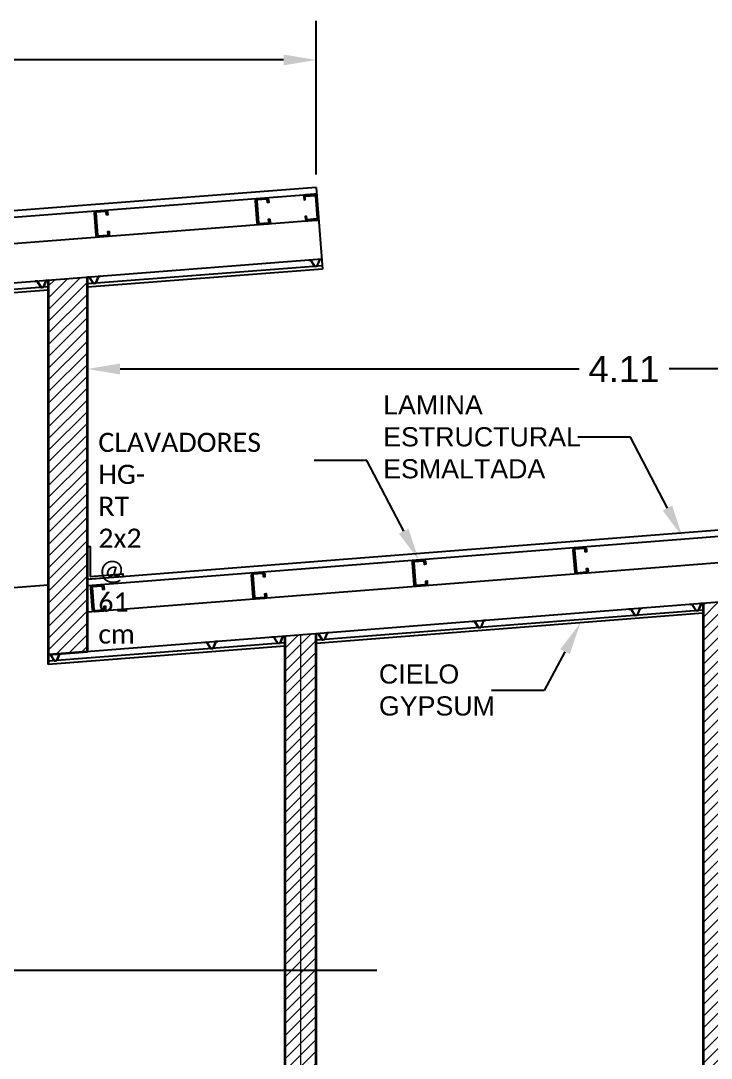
# Model space of a CAD drawing. Header units: inches. Extents: x -6 to 158, y 10 to 161.
# Drawn here: x 30.238 to 32.879, y 38.476 to 42.445 of the extents above; entities that cross this region are included whole.
import ezdxf
from ezdxf import colors
from ezdxf.entities.mleader import LeaderData, LeaderLine
from ezdxf.math import Vec2, Vec3

# ---------------------------------------------------------------- set-up
doc = ezdxf.new("R2010")
doc.units = ezdxf.units.IN
doc.header["$MEASUREMENT"] = 0
doc.linetypes.add('DASHED2', pattern=[9.525, 6.35, -3.175])
doc.linetypes.add('Grid Line', pattern=[22.225, 12.7, -3.175, 3.175, -3.175])
for name, color, linetype in [('2', 2, 'Continuous'), ('6', 6, 'Continuous'), ('A-WALL-PATT', 9, 'Continuous'), ('Dim', 2, 'Continuous'), ('Emplantillado', 2, 'Continuous'), ('Paredes', 5, 'Continuous'), ('Proy', 1, 'DASHED2'), ('TEXTO', 2, 'Continuous'), ('Texturas', 1, 'Continuous')]:
    doc.layers.add(name, color=color, linetype=linetype)
doc.layers.add('A-WALL', color=5, linetype='Continuous', lineweight=9)
doc.layers.add('S-GRID', color=1, linetype='Continuous', lineweight=9)
doc.styles.add('style1', font='micross.ttf')
doc.dimstyles.new('1-50', dxfattribs={"dimscale": 0.05, "dimtxt": 2, "dimasz": 2.5, "dimexe": 3, "dimexo": 1, "dimgap": 1, "dimtad": 0, "dimtih": 1, "dimtoh": 1, "dimzin": 1, "dimdsep": 46, "dimtxsty": 'style1', "dimcen": 2.5, "dimclrd": 124, "dimclre": 124, "dimclrt": 1, "dimadec": 0, "dimazin": 0, "dimtfac": 1, "dimtmove": 2, "dimatfit": 3, "dimfxl": 1, "dimtolj": 1, "dimtzin": 0, "dimlwd": -1, "dimlwe": -1, "dimarcsym": 0})
pattern_1 = [(45, (-3149.96684, -1566.303653), (-0.0224506403, 0.0224506403), [])]

# ---------------------------------------------------------------- blocks, each defined once
blk = doc.blocks.new('*D583')
at = {"layer": 'Defpoints', "color": 0, "transparency": 16777216}
for p in [(34.5983, 41.1127), (34.5983, 40.6284), (30.4933, 40.3074)]:
    blk.add_point(p, dxfattribs=at)
at = {"layer": 'Dim', "color": 124, "transparency": 16777216}
for p, q in [((30.4933, 40.3574), (30.4933, 41.2627)), ((34.5983, 40.6784), (34.5983, 41.2627)), ((30.6183, 41.1127), (32.3736, 41.1127)), ((34.4733, 41.1127), (32.718, 41.1127))]:
    blk.add_line(p, q, dxfattribs=at)
for points in [[(30.6183, 41.1335), (30.6183, 41.0918), (30.4933, 41.1127)], [(34.4733, 41.1335), (34.4733, 41.0918), (34.5983, 41.1127)]]:
    blk.add_solid(points, dxfattribs=at)
at = {"layer": 'Dim', "color": 1, "transparency": 16777216, "insert": (32.5458, 41.1127), "char_height": 0.1, "attachment_point": 5, "style": 'style1'}
blk.add_mtext('\\A1;4.11', dxfattribs=at)
blk = doc.blocks.new('A$C3A4E2C9F')
at = {"color": 2}
for p, q in [((-0.0481, 0.0009), (-0.0481, -0.0001)), ((-0.0397, 0.0009), (-0.0481, 0.0009)), ((-0.0397, 0.0009), (-0.0275, -0.0231)), ((-0.0066, 0.0009), (-0.0187, -0.0231)), ((0.0019, 0.0009), (-0.0066, 0.0009)), ((0.0019, -0.0001), (0.0019, 0.0009)), ((-0.0403, -0.0001), (-0.0481, -0.0001)), ((-0.0403, -0.0001), (-0.0281, -0.0241)), ((-0.0281, -0.0241), (-0.0231, -0.0241)), ((-0.0281, -0.0241), (-0.0181, -0.0241)), ((-0.0275, -0.0231), (-0.0187, -0.0231)), ((-0.006, -0.0001), (-0.0181, -0.0241)), ((0.0019, -0.0001), (-0.006, -0.0001))]:
    blk.add_line(p, q, dxfattribs=at)
blk = doc.blocks.new('*D662')
at = {"layer": 'Defpoints', "color": 0, "transparency": 16777216}
for p in [(31.3683, 42.2948), (31.3683, 41.8067), (24.3111, 41.2626)]:
    blk.add_point(p, dxfattribs=at)
at = {"layer": 'Dim', "color": 124, "transparency": 16777216}
for p, q in [((24.3111, 41.3126), (24.3111, 42.4448)), ((31.3683, 41.8567), (31.3683, 42.4448)), ((24.4361, 42.2948), (27.66, 42.2948)), ((31.2433, 42.2948), (28.0194, 42.2948))]:
    blk.add_line(p, q, dxfattribs=at)
for points in [[(24.4361, 42.3156), (24.4361, 42.274), (24.3111, 42.2948)], [(31.2433, 42.3156), (31.2433, 42.274), (31.3683, 42.2948)]]:
    blk.add_solid(points, dxfattribs=at)
at = {"layer": 'Dim', "color": 1, "transparency": 16777216, "insert": (27.8397, 42.2948), "char_height": 0.1, "attachment_point": 5, "style": 'style1'}
blk.add_mtext('\\A1;7.06', dxfattribs=at)

msp = doc.modelspace()

# ---------------------------------------------------------------- hatches: boundary and pattern name
at = {"layer": 'A-WALL-PATT', "lineweight": 18}
h = msp.add_hatch(dxfattribs=at)
h.set_pattern_fill('ANSI31', color=256, scale=0.01, style=0)
h.set_pattern_definition(pattern_1)
h.paths.add_polyline_path([(30.3442, 40.0199), (30.4933, 40.0316), (30.4933, 41.4634), (30.3433, 41.4519)])
h = msp.add_hatch(dxfattribs=at)
h.set_pattern_fill('ANSI31', color=256, scale=0.01, style=0)
h.set_pattern_definition(pattern_1)
h.paths.add_polyline_path([(32.9683, 38.4625), (32.9083, 38.4625), (32.9083, 35.2625), (32.9683, 35.2625)])
h.paths.add_polyline_path([(32.9083, 38.4625), (32.8483, 38.4625), (32.8483, 35.2625), (32.9083, 35.2625)])
h.paths.add_polyline_path([(32.9683, 38.8125), (32.9083, 38.8125), (32.9083, 38.4625), (32.9683, 38.4625)])
h.paths.add_polyline_path([(32.8483, 38.4625), (32.9083, 38.4625), (32.9083, 38.8125), (32.8483, 38.8125)])
h.paths.add_polyline_path([(32.9683, 40.2251), (32.9083, 40.2204), (32.9083, 38.8125), (32.9683, 38.8125)])
h.paths.add_polyline_path([(32.9083, 40.2204), (32.8483, 40.2157), (32.8483, 38.8125), (32.9083, 38.8125)])
h = msp.add_hatch(dxfattribs=at)
h.set_pattern_fill('ANSI31', color=256, scale=0.01, style=0)
h.set_pattern_definition(pattern_1)
h.paths.add_polyline_path([(31.3683, 38.4625), (31.3083, 38.4625), (31.3083, 35.2625), (31.3683, 35.2625)])
h.paths.add_polyline_path([(31.3083, 38.4625), (31.2483, 38.4625), (31.2483, 35.2625), (31.3083, 35.2625)])
h.paths.add_polyline_path([(31.3683, 38.8125), (31.3083, 38.8125), (31.3083, 38.4625), (31.3683, 38.4625)])
h.paths.add_polyline_path([(31.3083, 38.8125), (31.2483, 38.8125), (31.2483, 38.4625), (31.3083, 38.4625)])
h.paths.add_polyline_path([(31.3683, 40.1), (31.3083, 40.0953), (31.3083, 38.8125), (31.3683, 38.8125)])
h.paths.add_polyline_path([(31.3083, 40.0953), (31.2483, 40.0906), (31.2483, 38.8125), (31.3083, 38.8125)])

# ---------------------------------------------------------------- linework, layer by layer
at = {"layer": '2'}
msp.add_line((25.439, 39.9057), (30.3433, 40.2869), dxfattribs=at)
at = {"layer": '6', "color": 5}
for points in [[(30.4933, 40.3074), (30.4933, 40.4339), (30.5039, 40.4339), (30.5039, 40.3188)], [(30.5039, 40.3188), (30.6291, 40.3286), (30.6299, 40.3181), (30.5039, 40.3082)]]:
    msp.add_lwpolyline(points, dxfattribs=at)
at = {"layer": 'A-WALL', "lineweight": 35}
for p, q in [((30.3433, 41.4519), (30.3433, 39.9822)), ((30.4933, 40.0316), (30.4933, 41.4634)), ((32.8483, 40.2157), (32.8483, 35.2625)), ((31.2483, 40.0906), (31.2483, 35.2625)), ((31.3683, 35.2625), (31.3683, 40.1)), ((30.3442, 40.0199), (30.4933, 40.0316))]:
    msp.add_line(p, q, dxfattribs=at)
at = {"layer": 'Paredes'}
for p, q in [((31.3683, 41.8067), (24.3111, 41.2626)), ((31.3683, 41.8067), (31.3923, 41.4951)), ((31.3702, 41.7819), (24.313, 41.2378)), ((31.3779, 41.6821), (24.3659, 41.1415)), ((31.3894, 41.5325), (24.3659, 40.991)), ((34.5983, 40.6284), (30.4933, 40.3074)), ((34.5983, 40.6034), (30.4952, 40.2826)), ((34.5983, 40.503), (30.4933, 40.182)), ((34.4483, 40.3408), (30.3433, 40.0198))]:
    msp.add_line(p, q, dxfattribs=at)
at = {"layer": 'Paredes', "color": 2}
for points in [[(31.1506, 41.6696), (31.1845, 41.6722, 0.414214), (31.1873, 41.6754), (31.1865, 41.6854), (31.1915, 41.6858), (31.1923, 41.6758, -0.414214), (31.1849, 41.6672), (31.151, 41.6646, -0.414214), (31.1424, 41.672), (31.1359, 41.7558, -0.414214), (31.1433, 41.7644), (31.1772, 41.767, -0.414214), (31.1858, 41.7597), (31.1866, 41.7497), (31.1816, 41.7493), (31.1808, 41.7593, 0.414214), (31.1776, 41.762), (31.1436, 41.7594, 0.414214), (31.1409, 41.7562), (31.1474, 41.6723, 0.414214)], [(31.3695, 41.6865), (31.3356, 41.6838, -0.414214), (31.3324, 41.6866), (31.3316, 41.6966), (31.3266, 41.6962), (31.3274, 41.6862, 0.414214), (31.336, 41.6788), (31.3699, 41.6815, 0.414214), (31.3773, 41.6901), (31.3708, 41.7739, 0.414214), (31.3622, 41.7813), (31.3283, 41.7787, 0.414214), (31.3209, 41.7701), (31.3217, 41.7601), (31.3267, 41.7605), (31.3259, 41.7705, -0.414214), (31.3287, 41.7737), (31.3626, 41.7763, -0.414214), (31.3658, 41.7735), (31.3723, 41.6897, -0.414214)], [(30.5354, 41.6221), (30.5693, 41.6248, 0.414214), (30.5721, 41.628), (30.5713, 41.638), (30.5763, 41.6384), (30.577, 41.6284, -0.414214), (30.5697, 41.6198), (30.5357, 41.6172, -0.414214), (30.5271, 41.6245), (30.5207, 41.7084, -0.414214), (30.528, 41.717), (30.562, 41.7196, -0.414214), (30.5706, 41.7122), (30.5714, 41.7022), (30.5664, 41.7019), (30.5656, 41.7118, 0.414214), (30.5624, 41.7146), (30.5284, 41.712, 0.414214), (30.5257, 41.7088), (30.5321, 41.6249, 0.414214)], [(32.3665, 40.3335), (32.4004, 40.3362, 0.414214), (32.4032, 40.3394), (32.4024, 40.3494), (32.4074, 40.3498), (32.4082, 40.3398, -0.414214), (32.4008, 40.3312), (32.3669, 40.3285, -0.414214), (32.3583, 40.3359), (32.3517, 40.4197, -0.414214), (32.3591, 40.4283), (32.393, 40.431, -0.414214), (32.4016, 40.4236), (32.4024, 40.4136), (32.3974, 40.4133), (32.3966, 40.4232, 0.414214), (32.3934, 40.426), (32.3595, 40.4233, 0.414214), (32.3567, 40.4201), (32.3633, 40.3363, 0.414214)], [(31.7513, 40.2854), (31.7853, 40.2881, 0.414214), (31.788, 40.2913), (31.7872, 40.3013), (31.7922, 40.3017), (31.793, 40.2917, -0.414214), (31.7857, 40.2831), (31.7517, 40.2804, -0.414214), (31.7431, 40.2878), (31.7365, 40.3716, -0.414214), (31.7439, 40.3802), (31.7778, 40.3829, -0.414214), (31.7865, 40.3755), (31.7872, 40.3656), (31.7822, 40.3652), (31.7815, 40.3751, 0.414214), (31.7782, 40.3779), (31.7443, 40.3752, 0.414214), (31.7415, 40.372), (31.7481, 40.2882, 0.414214)], [(31.1362, 40.2373), (31.1701, 40.24, 0.414214), (31.1729, 40.2432), (31.1721, 40.2532), (31.1771, 40.2536), (31.1778, 40.2436, -0.414214), (31.1705, 40.235), (31.1365, 40.2323, -0.414214), (31.1279, 40.2397), (31.1214, 40.3235, -0.414214), (31.1287, 40.3321), (31.1627, 40.3348, -0.414214), (31.1713, 40.3274), (31.1721, 40.3175), (31.1671, 40.3171), (31.1663, 40.327, 0.414214), (31.1631, 40.3298), (31.1291, 40.3272, 0.414214), (31.1264, 40.3239), (31.1329, 40.2401, 0.414214)], [(30.521, 40.1892), (30.5549, 40.1919, 0.414214), (30.5577, 40.1951), (30.5569, 40.2051), (30.5619, 40.2055), (30.5627, 40.1955, -0.414214), (30.5553, 40.1869), (30.5214, 40.1842, -0.414214), (30.5128, 40.1916), (30.5062, 40.2754, -0.414214), (30.5136, 40.284), (30.5475, 40.2867, -0.414214), (30.5561, 40.2793), (30.5569, 40.2694), (30.5519, 40.269), (30.5511, 40.2789, 0.414214), (30.5479, 40.2817), (30.514, 40.2791, 0.414214), (30.5112, 40.2758), (30.5178, 40.192, 0.414214)]]:
    msp.add_lwpolyline(points, format="xyb", close=True, dxfattribs=at)
at = {"layer": 'Proy', "color": 253, "ltscale": 0.75}
msp.add_line((19.694, 38.8125), (39.9212, 38.8125), dxfattribs=at)
at = {"layer": 'S-GRID', "linetype": 'Grid Line'}
msp.add_line((31.3083, 40.0953), (31.3083, 35.2625), dxfattribs=at)
at = {"layer": 'Texturas'}
for p, q in [((31.3913, 41.5076), (30.4933, 41.4384)), ((31.3923, 41.4951), (30.4933, 41.4258)), ((30.3433, 41.4268), (25.439, 41.0487)), ((30.3433, 41.4143), (25.439, 41.0361)), ((32.8483, 40.1906), (31.3683, 40.0749)), ((32.8483, 40.1781), (31.3683, 40.0624)), ((31.2483, 40.0655), (30.3433, 39.9948)), ((31.2483, 40.053), (30.3433, 39.9822))]:
    msp.add_line(p, q, dxfattribs=at)

# ---------------------------------------------------------------- block references
at = {"layer": 'Emplantillado'}
for p, rotation in [((31.3876, 41.5315), 4.408794308599358), ((30.3415, 41.4508), 4.408794308599358), ((30.5414, 41.4662), 4.408794308599358), ((32.8465, 40.2146), 4.470602527527727), ((32.6127, 40.1963), 4.470602527527727), ((32.0145, 40.1496), 4.470602527527727), ((31.2465, 40.0895), 4.470602527527727), ((31.4163, 40.1028), 4.470602527527727), ((30.9903, 40.0695), 4.470602527527727), ((30.3922, 40.0227), 4.470602527527727)]:
    msp.add_blockref('A$C3A4E2C9F', p, dxfattribs=dict(at, rotation=rotation))

# ---------------------------------------------------------------- dimensions: what is measured, and where the dimension line sits
at = {"layer": 'Dim'}
for base, p1, p2, picture, middle in [((31.3683, 42.2948), (24.3111, 41.2626), (31.3683, 41.8067), '*D662', (27.8397, 42.2948)), ((34.598306626, 41.1126758538), (30.4933066259, 40.307415027), (34.598306626, 40.6283554118), '*D583', (32.5458066259, 41.1126758538))]:
    dim = msp.add_linear_dim(base=base, p1=p1, p2=p2, dimstyle='1-50', override={"dimfxl": 1.25}, dxfattribs=at)
    dim.commit()
    dim.dimension.update_dxf_attribs({"geometry": picture, "text_midpoint": middle})

# ---------------------------------------------------------------- leaders
at = {"layer": 'TEXTO'}
ml = msp.add_multileader_mtext('Standard', dxfattribs=at)
ml.set_content('{\\C3;LAMINA ESTRUCTURAL ESMALTADA}', color=256, style='style1')
ml.set_leader_properties(color=1, linetype='ByLayer', lineweight=-1)
ml.build(insert=Vec2(0, 0))
ml.multileader.update_dxf_attribs({"text_right_attachment_type": 2, "dogleg_length": 5, "arrow_head_size": 0.125, "scale": 0.05})
ctx = ml.context
ctx.base_point, ctx.scale, ctx.char_height, ctx.arrow_head_size, ctx.landing_gap_size, ctx.plane_origin = Vec3(31.6244, 40.9748), 0.05, 0.0733, 0.125, 0, Vec3(33.3047, 41.1899)
ctx.right_attachment = 2
notes = []
notes.append((ctx, [(0, (1, 1, 0), (32.5705, 40.8514), (-1, 0), 0.201, [(0, [(32.7695, 40.4701)], 0, [])])]))
ctx.mtext.insert, ctx.mtext.width, ctx.mtext.flow_direction = Vec3(31.6244, 41.0121), 0.91963, 5
ml = msp.add_multileader_mtext('Standard', dxfattribs=at)
ml.set_content('{\\fCalibri|b0|i0|c0|p34;\\C3;CLAVADORES HG- RT 2x2 @ 61 cm}', color=256, style='style1')
ml.set_leader_properties(color=1, linetype='ByLayer', lineweight=-1)
ml.build(insert=Vec2(0, 0))
ml.multileader.update_dxf_attribs({"text_right_attachment_type": 2, "dogleg_length": 5, "arrow_head_size": 0.125, "scale": 0.05})
ctx = ml.context
ctx.base_point, ctx.scale, ctx.char_height, ctx.arrow_head_size, ctx.landing_gap_size, ctx.plane_origin = Vec3(30.5351, 40.8251), 0.05, 0.0733, 0.125, 0, Vec3(32.296, 41.1014)
ctx.right_attachment = 2
notes.append((ctx, [(0, (1, 1, 0), (31.5619, 40.7629), (-1, 0), 0.201, [(0, [(31.7609, 40.3816)], 0, [])])]))
ctx.mtext.insert, ctx.mtext.width, ctx.mtext.flow_direction = Vec3(30.5351, 40.8686), 0.965014, 5
ml = msp.add_multileader_mtext('Standard', dxfattribs=at)
ml.set_content('CIELO \\PGYPSUM', color=256, style='style1')
ml.set_leader_properties(color=1, linetype='ByLayer', lineweight=-1)
ml.build(insert=Vec2(0, 0))
ml.multileader.update_dxf_attribs({"text_right_attachment_type": 2, "dogleg_length": 5, "arrow_head_size": 0.125, "scale": 0.05})
ctx = ml.context
ctx.base_point, ctx.scale, ctx.char_height, ctx.arrow_head_size, ctx.landing_gap_size, ctx.plane_origin = Vec3(31.6082, 39.9453), 0.05, 0.0733, 0.125, 0, Vec3(33.0684, 39.6716)
ctx.right_attachment = 2
notes.append((ctx, [(0, (1, 1, 0), (32.24, 39.883), (-1, 0), 0.201, [(0, [(32.3792, 40.1414)], 0, [])])]))
ctx.mtext.insert, ctx.mtext.flow_direction = Vec3(31.6082, 39.9826), 5
for ctx, leaders in notes:
    for number, flags, end, landing, length, lines in leaders:
        leader = LeaderData()
        leader.index, (leader.has_last_leader_line, leader.has_dogleg_vector, leader.attachment_direction) = number, flags
        leader.last_leader_point, leader.dogleg_vector, leader.dogleg_length = Vec3(end), Vec3(landing), length
        for number, points, colour, breaks in lines:
            line = LeaderLine()
            line.index, line.vertices, line.color, line.breaks = number, Vec3.list(points), colors.encode_raw_color(colour), breaks
            leader.lines.append(line)
        ctx.leaders.append(leader)

doc.saveas('drawing.dxf')
